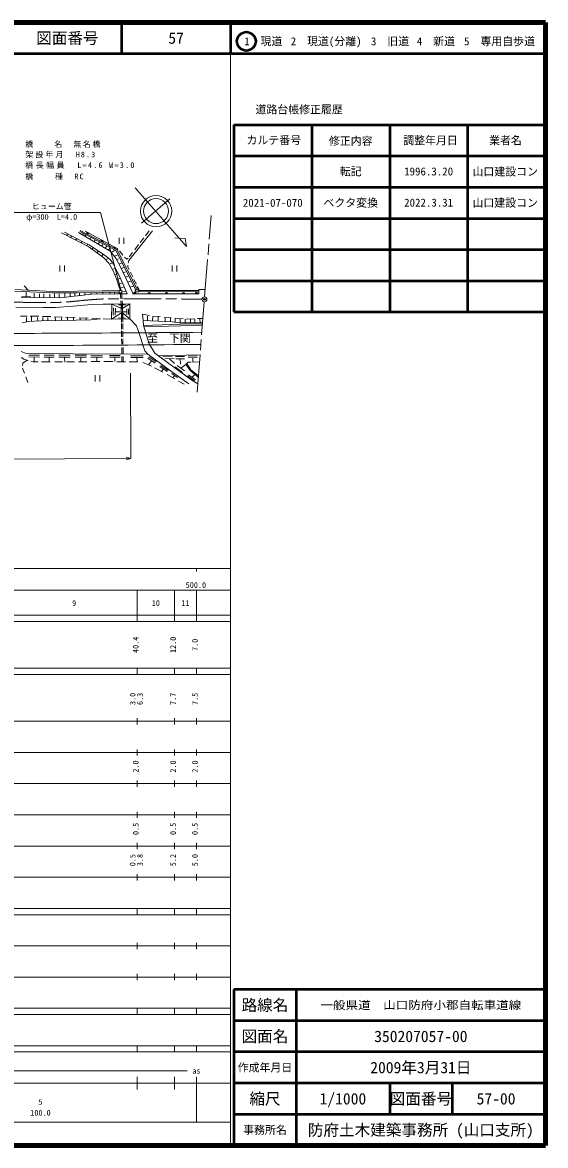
# Model space of a CAD drawing. Units: millimetres, scale not verified. Extents: x 40000 to 680000, y 20000 to 380000.
# Drawn here: x 512214 to 680000, y 20000 to 380000 of the extents above; entities that cross this region are included whole.
import ezdxf
from ezdxf.enums import TextEntityAlignment as Align

# ---------------------------------------------------------------- set-up
doc = ezdxf.new("R2010")
doc.units = ezdxf.units.MM
doc.header["$LTSCALE"] = 1000
doc.header["$PDMODE"] = 32
doc.header["$PDSIZE"] = 500
doc.linetypes.add('CHAIN', pattern=[18.5, 12, -1.5, 3.5, -1.5])
for name, color, linetype, lineweight in [('M-BGD', 7, 'Continuous', 13), ('M-BMK', 2, 'CHAIN', 13), ('M-BMK-SRVR', 3, 'Continuous', 13), ('M-STR-HTXT', 7, 'Continuous', 13), ('M-TTL', 2, 'Continuous', 140), ('M-TTL-BAND', 7, 'Continuous', 13), ('M-TTL-FRAM', 2, 'Continuous', 50), ('M-TTL-LINE', 7, 'Continuous', 50)]:
    doc.layers.add(name, color=color, linetype=linetype, lineweight=lineweight)
for name, color, linetype in [('M-BGD-HTXT', 7, 'Continuous'), ('M-OTRS', 6, 'Continuous'), ('M-TTL-TXT', 7, 'Continuous')]:
    doc.layers.add(name, color=color, linetype=linetype)
doc.styles.add('ＭＳ ゴシック', font='')
doc.styles.get('ＭＳ ゴシック').set_extended_font_data('MS Gothic')

# ---------------------------------------------------------------- blocks, each defined once
blk = doc.blocks.new('田')
at = {"color": 7, "linetype": 'Continuous', "lineweight": 13}
for p, q in [((-0.75, 1), (-0.75, -1)), ((0.75, -1), (0.75, 1))]:
    blk.add_line(p, q, dxfattribs=at)

msp = doc.modelspace()

# ---------------------------------------------------------------- linework, layer by layer
at = {"layer": 'M-BGD'}
for p, q in [((530755, 313269), (542594, 307089)), ((524751, 312571), (533524, 308050)), ((531758, 309600), (525651, 312792)), ((526481, 311848), (526774, 312205)), ((527738, 311179), (528024, 311552)), ((529371, 310339), (529664, 310695)), ((530237, 312655), (540352, 306733)), ((530607, 312985), (542156, 306956)), ((531057, 309469), (531364, 309806)), ((531464, 311937), (531735, 312273)), ((533602, 308708), (531758, 309600)), ((532259, 311471), (532528, 311838)), ((542837, 307464), (532360, 313121)), ((533783, 310579), (534067, 310969)), ((535167, 309769), (535536, 310181)), ((553899, 313180), (546358, 303710)), ((549960, 309453), (551163, 311000)), ((551692, 311594), (552828, 313154)), ((532884, 308500), (533195, 308905)), ((533524, 308050), (538342, 304541)), ((534851, 307875), (533602, 308708)), ((534535, 307490), (534851, 307875)), ((538836, 305159), (534851, 307875)), ((536197, 306262), (536600, 306683)), ((536473, 309004), (536899, 309465)), ((537534, 308383), (538021, 308877)), ((538705, 307698), (539255, 308290)), ((539784, 307066), (540347, 307644)), ((542136, 304444), (540352, 306733)), ((540718, 306263), (541722, 306921)), ((542156, 306956), (548635, 294254)), ((542594, 307089), (542837, 307464)), ((542594, 307089), (549140, 294254)), ((543364, 306810), (544448, 305409)), ((546431, 304853), (547502, 306294)), ((548229, 307166), (549458, 308805)), ((537636, 305246), (538083, 305672)), ((538342, 304541), (539889, 302886)), ((540362, 304069), (538836, 305159)), ((539181, 303977), (539872, 304419)), ((539889, 302886), (541336, 300407)), ((540315, 302626), (541052, 303001)), ((541373, 302502), (540362, 304069)), ((542385, 300559), (541373, 302502)), ((541664, 305050), (542635, 305438)), ((542136, 304444), (543772, 301470)), ((542408, 303949), (543035, 304187)), ((543150, 302599), (543951, 302894)), ((544990, 304748), (545704, 304087)), ((545704, 304087), (546087, 304470)), ((546358, 303710), (546160, 302791)), ((541290, 300869), (542056, 301190)), ((541336, 300407), (542347, 297790)), ((542042, 299213), (542836, 299586)), ((543723, 297675), (542385, 300559)), ((543772, 301470), (547694, 293054)), ((543910, 301173), (544721, 301473)), ((544557, 299785), (545302, 300057)), ((545984, 302254), (546028, 301584)), ((546028, 301584), (546433, 300809)), ((546856, 299972), (547614, 298421)), ((512751, 295569), (514020, 294172)), ((542347, 297790), (543259, 295153)), ((542577, 297615), (543564, 298017)), ((543129, 296076), (544248, 296507)), ((543599, 294783), (544832, 295209)), ((545808, 293039), (543723, 297675)), ((545239, 298322), (546107, 298641)), ((545968, 296757), (546947, 297073)), ((546701, 295185), (547729, 295475)), ((547975, 297645), (548751, 296059)), ((549024, 295407), (549600, 294335)), ((509812, 294395), (521802, 293760)), ((509812, 293915), (521791, 293280)), ((511829, 291862), (524399, 291733)), ((514855, 292066), (512029, 292146)), ((513442, 292106), (513411, 293663)), ((515944, 291820), (515983, 293245)), ((517675, 291802), (517662, 293046)), ((519036, 291788), (519063, 293033)), ((520966, 291769), (520992, 293033)), ((529778, 293339), (521791, 293280)), ((529772, 293819), (521802, 293760)), ((522486, 291753), (522446, 293046)), ((524006, 291737), (524033, 293007)), ((524399, 291733), (534391, 292864)), ((525817, 291894), (525764, 293073)), ((527484, 292082), (527495, 293113)), ((529038, 292258), (529068, 293126)), ((529772, 293819), (537812, 293958)), ((529778, 293339), (537818, 293478)), ((530536, 293179), (530561, 292430)), ((532214, 292617), (532227, 293225)), ((534101, 292831), (534100, 293287)), ((534391, 292864), (542517, 293012)), ((536076, 292894), (536077, 293307)), ((537812, 293958), (543265, 293989)), ((537818, 293478), (543268, 293509)), ((537991, 292929), (538009, 293360)), ((540206, 292970), (540200, 293383)), ((541727, 292998), (541722, 293372)), ((542517, 293012), (545808, 293039)), ((543259, 295153), (543695, 294070)), ((543265, 293364), (543265, 294070)), ((544085, 294070), (543265, 294070)), ((543265, 293364), (544085, 293364)), ((543566, 293364), (543754, 291381)), ((543968, 293364), (544151, 291433)), ((544085, 293364), (544085, 294070)), ((544357, 293661), (545434, 293869)), ((547528, 293054), (568812, 293051)), ((548421, 294254), (549532, 294254)), ((548421, 293654), (548421, 294254)), ((548421, 293654), (549532, 293654)), ((549532, 293654), (549532, 294254)), ((549532, 294085), (568812, 294052)), ((549532, 293735), (568812, 293702)), ((568812, 294399), (570845, 294403)), ((568812, 293051), (568812, 294399)), ((510132, 288721), (518879, 288610)), ((518879, 288610), (522834, 288640)), ((522834, 288640), (528515, 289086)), ((528515, 289086), (534403, 289591)), ((534403, 289591), (538001, 289740)), ((538001, 289740), (540870, 289750)), ((540812, 284915), (540870, 289750)), ((540870, 289750), (546705, 289778)), ((543934, 288314), (540870, 289750)), ((541326, 286161), (541412, 288478)), ((541987, 286129), (542072, 288446)), ((543017, 289533), (545231, 289516)), ((543811, 290773), (543922, 289602)), ((543922, 289602), (543967, 284544)), ((544334, 288318), (543934, 288314)), ((544124, 289524), (544130, 288404)), ((544209, 290814), (544322, 289623)), ((544322, 289623), (544367, 284548)), ((544334, 288318), (546705, 289778)), ((545695, 288166), (545657, 286336)), ((546220, 288177), (546182, 286346)), ((546705, 289778), (546705, 285001)), ((511549, 285894), (513752, 285859)), ((513507, 285391), (513550, 284059)), ((514721, 285859), (517417, 285841)), ((515093, 285629), (515108, 284230)), ((517076, 285458), (517102, 284310)), ((518202, 284354), (524328, 284513)), ((518598, 285726), (521286, 285700)), ((518768, 285458), (518782, 284369)), ((520380, 285431), (520381, 284410)), ((522361, 285612), (525057, 285559)), ((522760, 285391), (522772, 284472)), ((524328, 284513), (529423, 284532)), ((524703, 285365), (524729, 284514)), ((526075, 285493), (529168, 285453)), ((526659, 285325), (526685, 284522)), ((528615, 285299), (528641, 284529)), ((529423, 284532), (534182, 284711)), ((530384, 285334), (533292, 285255)), ((530717, 285180), (530744, 284582)), ((532673, 285114), (532699, 284655)), ((534182, 284711), (537235, 285048)), ((537235, 285048), (534439, 285187)), ((538144, 285025), (540812, 284915)), ((540812, 284915), (543946, 286877)), ((546705, 285001), (540812, 284915)), ((542029, 287288), (543571, 287215)), ((545295, 285246), (543073, 285276)), ((544346, 286881), (543946, 286877)), ((543967, 284544), (543974, 283907)), ((544184, 285261), (544158, 286792)), ((546705, 285001), (544346, 286881)), ((544367, 284548), (544374, 283919)), ((545676, 287251), (544451, 287227)), ((548822, 282713), (546705, 285001)), ((552927, 286024), (550696, 286482)), ((550696, 286482), (550886, 284470)), ((550886, 284470), (551077, 282906)), ((550886, 284470), (560209, 284056)), ((552338, 284405), (552326, 285906)), ((553976, 284333), (554021, 285714)), ((554062, 285900), (556401, 285709)), ((555768, 284253), (555750, 285617)), ((557673, 285455), (559936, 285315)), ((557954, 284156), (557971, 285261)), ((559722, 284078), (559723, 285188)), ((561105, 285213), (563775, 284985)), ((561169, 283911), (561186, 285081)), ((562813, 283696), (562813, 284911)), ((564398, 283708), (564436, 284870)), ((564767, 284934), (567488, 284972)), ((566102, 283720), (566089, 284883)), ((567475, 283731), (567500, 284819)), ((568352, 285061), (570099, 285098)), ((569192, 283743), (569153, 284972)), ((512075, 283700), (514084, 284189)), ((514084, 284189), (518202, 284354)), ((543979, 283477), (544000, 281711)), ((544007, 281099), (544029, 279231)), ((544379, 283470), (544400, 281715)), ((544407, 281092), (544428, 279282)), ((549280, 281254), (548822, 282713)), ((551454, 274760), (549280, 281254)), ((551077, 282906), (562993, 283236)), ((551077, 282906), (552889, 277020)), ((551224, 282430), (563006, 282757)), ((560209, 284056), (562593, 283694)), ((562593, 283694), (569991, 283749)), ((562993, 283236), (569964, 283410)), ((563006, 282757), (569976, 282931)), ((544036, 278603), (544056, 276869)), ((544437, 278565), (544456, 276862)), ((511776, 274533), (513406, 273847)), ((513406, 273847), (528348, 273738)), ((528348, 273738), (552405, 273681)), ((544068, 275830), (544091, 273933)), ((544469, 275803), (544491, 273927)), ((552405, 273681), (551454, 274760)), ((552405, 273681), (559728, 268303)), ((552889, 277020), (554624, 273949)), ((554624, 273949), (560364, 269830)), ((511938, 272626), (512709, 272117)), ((512344, 270778), (512226, 269998)), ((513773, 271776), (512344, 270778)), ((512709, 272117), (514031, 271693)), ((514226, 273394), (517676, 273342)), ((514235, 272773), (517684, 272722)), ((514957, 271384), (515694, 271206)), ((515694, 271206), (517279, 271189)), ((515960, 272747), (515980, 271299)), ((518318, 271208), (521064, 271208)), ((519191, 273321), (522418, 273339)), ((519191, 272729), (522418, 272746)), ((520804, 272738), (520804, 271356)), ((522628, 271189), (525069, 271189)), ((523905, 273339), (527544, 273321)), ((523917, 272683), (527555, 272666)), ((525736, 272675), (525763, 271146)), ((526346, 271208), (528940, 271208)), ((529111, 272714), (532802, 272748)), ((529114, 273303), (532804, 273338)), ((530237, 271227), (532894, 271215)), ((530957, 272731), (530950, 271356)), ((534184, 272754), (537926, 272737)), ((534190, 273300), (537932, 273283)), ((534292, 271291), (537051, 271278)), ((536055, 272745), (536042, 271471)), ((538297, 271291), (541234, 271316)), ((540087, 273225), (543572, 273225)), ((540090, 272664), (543575, 272664)), ((541832, 272664), (541839, 271356)), ((542442, 271215), (545277, 271202)), ((544103, 272889), (544122, 271207)), ((544503, 272887), (544522, 271212)), ((546485, 271215), (549205, 271240)), ((546907, 273150), (550940, 273167)), ((546927, 272632), (550961, 272649)), ((548944, 272641), (548991, 271432)), ((550795, 270973), (552409, 270375)), ((552409, 270375), (553579, 269778)), ((552448, 272349), (554731, 270735)), ((552788, 272835), (555071, 271222)), ((553589, 271542), (552795, 270407)), ((569168, 273470), (555721, 273162)), ((556580, 270078), (558965, 268448)), ((557209, 272826), (560184, 272941)), ((557887, 272166), (560862, 272281)), ((559375, 272224), (560959, 270684)), ((561309, 272948), (564169, 272971)), ((561362, 272201), (564223, 272224)), ((564220, 268347), (561874, 270086)), ((562792, 272212), (562917, 270468)), ((563047, 269217), (564582, 270392)), ((564617, 270485), (564953, 270702)), ((564617, 270485), (565965, 268400)), ((564953, 270702), (565384, 271099)), ((564953, 270702), (566266, 268671)), ((565384, 271099), (566283, 271108)), ((565420, 272507), (568292, 272553)), ((565422, 273045), (568294, 273091)), ((566715, 271099), (569046, 271209)), ((566856, 272530), (566852, 271275)), ((512277, 269138), (512925, 267536)), ((513326, 266449), (513993, 264637)), ((554520, 269295), (557190, 267909)), ((556285, 269772), (558671, 268142)), ((557478, 268957), (556790, 268243)), ((558588, 267121), (561118, 265748)), ((559728, 268303), (565592, 264155)), ((560133, 267466), (561953, 266179)), ((560364, 269830), (566524, 265310)), ((561043, 266822), (560479, 266173)), ((563562, 267844), (561217, 269583)), ((567432, 265117), (565178, 266741)), ((567770, 265468), (565516, 267092)), ((565965, 268400), (568591, 266280)), ((566266, 268671), (568630, 266763)), ((566643, 266280), (567430, 267099)), ((562262, 265010), (564118, 264069)), ((566524, 265310), (568424, 264186))]:
    msp.add_line(p, q, dxfattribs=at)
for centre, radius, start, end in [((533202, 312637), 374, 147.69442, 335.57196), ((533205, 312641), 299, 147.69442, 335.57196), ((533207, 312646), 225, 147.69442, 335.57196), ((533210, 312650), 150, 147.69442, 335.57196), ((533212, 312655), 74.9, 147.69442, 335.57196), ((537913, 310229), 494, 162.582, 320.68438), ((537904, 310213), 395, 162.582, 320.68438), ((537895, 310196), 296, 162.582, 320.68438), ((537886, 310180), 198, 162.582, 320.68438), ((537877, 310163), 98.8, 162.582, 320.68438), ((541973, 307909), 381, 148.80788, 334.4585), ((541975, 307912), 305, 148.80788, 334.4585), ((541976, 307916), 229, 148.80788, 334.4585), ((541978, 307919), 152, 148.80788, 334.4585), ((541980, 307922), 76.2, 148.80788, 334.4585), ((548242, 293117), 337, 349.19431, 190.7879), ((548242, 293105), 270, 349.19431, 190.7879), ((548242, 293092), 202, 349.19431, 190.7879), ((548242, 293080), 135, 349.19431, 190.7879), ((548242, 293067), 67.4, 349.19431, 190.7879), ((552873, 293001), 452, 6.64757, 173.33464), ((552873, 293012), 362, 6.64757, 173.33464), ((552873, 293022), 272, 6.64757, 173.33464), ((552873, 293033), 181, 6.64757, 173.33464), ((552873, 293043), 90.5, 6.64757, 173.33464), ((558420, 293082), 371, 355.54275, 184.43946), ((558420, 293076), 297, 355.54275, 184.43946), ((558420, 293070), 223, 355.54275, 184.43946), ((558420, 293064), 148, 355.54275, 184.43946), ((558420, 293058), 74.2, 355.54275, 184.43946), ((563910, 293009), 443, 5.51922, 174.46299), ((563910, 293018), 354, 5.51922, 174.46299), ((563910, 293026), 266, 5.51922, 174.46299), ((563910, 293035), 177, 5.51922, 174.46299), ((563910, 293043), 88.5, 5.51922, 174.46299), ((568017, 293054), 397, 359.61482, 180.36739), ((568017, 293053), 318, 359.61482, 180.36739), ((568017, 293053), 238, 359.61482, 180.36739), ((568017, 293052), 159, 359.61482, 180.36739), ((568017, 293052), 79.5, 359.61482, 180.36739)]:
    msp.add_arc(centre, radius, start, end, dxfattribs=at)
for points in [[(68208, 278180), (75487, 278272), (82765, 278374), (90044, 278457), (95751, 278521), (101458, 278571), (107165, 278628), (118664, 278743), (130163, 278890), (141663, 278971), (155401, 279068), (169139, 279066), (182877, 279143), (195063, 279211), (207249, 279358), (219435, 279401), (230805, 279441), (242177, 279323), (253547, 279401), (264597, 279476), (275644, 279776), (286694, 279851), (294868, 279907), (303042, 279826), (311216, 279851), (321643, 279883), (332070, 279985), (342496, 280044), (354725, 280114), (366954, 280183), (379183, 280237), (391283, 280291), (403383, 280333), (415484, 280366), (427069, 280397), (438654, 280430), (450240, 280430), (462061, 280431), (473882, 280377), (485703, 280366), (498168, 280355), (510633, 280323), (523098, 280366), (538648, 280420), (554197, 280581), (569746, 280689)], [(68189, 274324), (75370, 274402), (82551, 274484), (89732, 274559), (95439, 274619), (101146, 274674), (106852, 274731), (118352, 274846), (129851, 274993), (141351, 275074), (155088, 275171), (168827, 275169), (182564, 275246), (194751, 275314), (206936, 275460), (219122, 275503), (230493, 275543), (241864, 275426), (253235, 275503), (264284, 275578), (275332, 275879), (286382, 275954), (294555, 276009), (302730, 275928), (310904, 275954), (321331, 275986), (331757, 276087), (342184, 276147), (354413, 276217), (366642, 276286), (378871, 276340), (390971, 276393), (403071, 276436), (415171, 276469), (426757, 276500), (438342, 276533), (449927, 276533), (461749, 276533), (473570, 276479), (485391, 276469), (497856, 276457), (510321, 276425), (522786, 276469), (538335, 276522), (553884, 276684), (569434, 276792)]]:
    msp.add_open_spline(points, degree=3, knots=[0, 0, 0, 0, 1, 1, 1, 2, 2, 2, 3, 3, 3, 4, 4, 4, 5, 5, 5, 6, 6, 6, 7, 7, 7, 8, 8, 8, 9, 9, 9, 10, 10, 10, 11, 11, 11, 12, 12, 12, 13, 13, 13, 14, 14, 14, 15, 15, 15, 15], dxfattribs=at)
at = {"layer": 'M-BMK'}
for p, q in [((570656, 292048), (572745, 318114)), ((568207, 261479), (570528, 290453))]:
    msp.add_line(p, q, dxfattribs=at)
msp.add_open_spline([(470710, 290390), (472253, 290378), (473797, 290365), (475341, 290357), (481176, 290326), (487012, 290304), (492847, 290300), (497939, 290296), (503031, 290348), (508123, 290328), (512070, 290313), (516018, 290216), (519965, 290214), (521062, 290213), (522159, 290205), (523255, 290242), (524553, 290286), (525850, 290374), (527145, 290471), (529762, 290667), (532367, 290998), (534983, 291186), (536250, 291277), (537518, 291353), (538788, 291387), (540303, 291426), (541820, 291388), (543336, 291387), (550483, 291379), (557630, 291408), (564776, 291344), (566449, 291329), (568121, 291293), (569794, 291264)], degree=3, knots=[0, 0, 0, 0, 1, 1, 1, 2, 2, 2, 3, 3, 3, 4, 4, 4, 5, 5, 5, 6, 6, 6, 7, 7, 7, 8, 8, 8, 9, 9, 9, 10, 10, 10, 11, 11, 11, 11], dxfattribs=at)
at = {"layer": 'M-BMK-SRVR'}
for p, q in [((548415, 327028), (564817, 308161)), ((559454, 323444), (550412, 315633)), ((564447, 310733), (561098, 310934)), ((564817, 308161), (564447, 310733))]:
    msp.add_line(p, q, dxfattribs=at)
for centre, radius in [((555073, 319533), 5016), ((555073, 319533), 4013), ((570592, 291250), 800)]:
    msp.add_circle(centre, radius, dxfattribs=at)
at = {"layer": 'M-OTRS'}
msp.add_point((570592, 291250), dxfattribs=at)
at = {"layer": 'M-STR-HTXT'}
for p, q in [((505985, 319084), (537215, 319084)), ((543759, 294291), (537215, 319084)), ((546881, 267568), (546941, 240221)), ((546941, 240221), (99429, 237876)), ((546941, 240221), (545439, 240663)), ((546941, 240221), (545444, 239763))]:
    msp.add_line(p, q, dxfattribs=at)
at = {"layer": 'M-TTL'}
for p, q in [((680000, 380000), (40000, 380000)), ((680000, 20000), (680000, 380000)), ((40000, 20000), (680000, 20000))]:
    msp.add_line(p, q, dxfattribs=at)
at = {"layer": 'M-TTL-BAND'}
for p, q in [((579000, 20000), (579000, 370000)), ((40000, 205000), (579000, 205000)), ((568000, 205000), (568000, 204000)), ((68000, 198000), (579000, 198000)), ((549000, 188000), (549000, 198000)), ((561000, 188000), (561000, 198000)), ((568000, 188000), (568000, 198000)), ((40000, 190000), (579000, 190000)), ((40000, 188000), (579000, 188000)), ((40000, 173000), (579000, 173000)), ((549000, 171000), (549000, 173000)), ((561000, 171000), (561000, 173000)), ((568000, 171000), (568000, 173000)), ((40000, 171000), (579000, 171000)), ((40000, 156000), (579000, 156000)), ((549000, 155000), (549000, 157000)), ((561000, 155000), (561000, 157000)), ((568000, 155000), (568000, 157000)), ((46000, 146000), (579000, 146000)), ((549000, 145000), (549000, 147000)), ((561000, 145000), (561000, 147000)), ((568000, 145000), (568000, 147000)), ((549000, 135000), (549000, 137000)), ((561000, 135000), (561000, 137000)), ((568000, 135000), (568000, 137000)), ((52000, 136000), (579000, 136000)), ((46000, 126000), (579000, 126000)), ((549000, 125000), (549000, 127000)), ((561000, 125000), (561000, 127000)), ((568000, 125000), (568000, 127000)), ((52000, 116000), (579000, 116000)), ((549000, 115000), (549000, 117000)), ((561000, 115000), (561000, 117000)), ((568000, 115000), (568000, 117000)), ((46000, 106000), (579000, 106000)), ((549000, 105000), (549000, 107000)), ((561000, 105000), (561000, 107000)), ((568000, 105000), (568000, 107000)), ((40000, 96000), (579000, 96000)), ((40000, 94000), (579000, 94000)), ((549000, 94000), (549000, 96000)), ((561000, 94000), (561000, 96000)), ((568000, 94000), (568000, 96000)), ((49000, 84000), (579000, 84000)), ((549000, 83000), (549000, 85000)), ((561000, 83000), (561000, 85000)), ((568000, 83000), (568000, 85000)), ((40000, 74000), (579000, 74000)), ((549000, 73000), (549000, 75000)), ((561000, 73000), (561000, 75000)), ((568000, 73000), (568000, 75000)), ((40000, 64000), (579000, 64000)), ((40000, 62000), (579000, 62000)), ((549000, 62000), (549000, 64000)), ((561000, 62000), (561000, 64000)), ((568000, 62000), (568000, 64000)), ((40000, 52000), (579000, 52000)), ((549000, 50000), (549000, 52000)), ((561000, 50000), (561000, 52000)), ((568000, 50000), (568000, 52000)), ((40000, 50000), (579000, 50000)), ((71000, 44000), (565000, 44000)), ((40000, 40000), (579000, 40000)), ((549000, 38000), (549000, 42000)), ((561000, 38000), (561000, 42000)), ((568000, 27500), (568000, 42000)), ((68000, 27500), (579000, 27500))]:
    msp.add_line(p, q, dxfattribs=at)
at = {"layer": 'M-TTL-FRAM'}
for p, q in [((580000, 347197), (580000, 287197)), ((580000, 347197), (680000, 347197)), ((580000, 287197), (680000, 287197)), ((680000, 70000), (580000, 70000)), ((580000, 70000), (580000, 20000))]:
    msp.add_line(p, q, dxfattribs=at)
at = {"layer": 'M-TTL-LINE'}
for p, q in [((543997, 380000), (543997, 370000)), ((579000, 380000), (579000, 370000)), ((40000, 370000), (680000, 370000)), ((605000, 347197), (605000, 287197)), ((630000, 347197), (630000, 287197)), ((655000, 347197), (655000, 287197)), ((580000, 337197), (680000, 337197)), ((580000, 327197), (680000, 327197)), ((580000, 317197), (680000, 317197)), ((580000, 307197), (680000, 307197)), ((580000, 297197), (680000, 297197)), ((600000, 70000), (600000, 20000)), ((680000, 60000), (580000, 60000)), ((680000, 50000), (580000, 50000)), ((680000, 40000), (580000, 40000)), ((630000, 40000), (630000, 30000)), ((650000, 40000), (650000, 30000)), ((680000, 30000), (580000, 30000))]:
    msp.add_line(p, q, dxfattribs=at)
msp.add_circle((584031, 373958), 3000, dxfattribs=at)

# ---------------------------------------------------------------- block references
at = {"layer": 'M-BGD', "xscale": 1000, "yscale": 1000}
for p in [(543942, 310000), (524923, 301118), (560934, 301118), (536239, 265928)]:
    msp.add_blockref('田', p, dxfattribs=at)

# ---------------------------------------------------------------- texts
at = {"layer": 'M-BGD-HTXT', "style": 'ＭＳ ゴシック'}
msp.add_text('至\u3000下関', height=2566, dxfattribs=at).set_placement((559196, 276766), align=Align.BOTTOM_CENTER)
at = {"layer": 'M-STR-HTXT', "style": 'ＭＳ ゴシック'}
msp.add_text('ヒューム管', height=1833, dxfattribs=at).set_placement((521600, 319584), align=Align.BOTTOM_CENTER)
msp.add_text('φ=300  L=4.0', height=1833, dxfattribs=at).set_placement((521600, 318584), align=Align.TOP_CENTER)
at = {"layer": 'M-STR-HTXT', "char_height": 1833, "attachment_point": 7, "style": 'ＭＳ ゴシック'}
for s, insert in [('\\T1.2;橋\u3000\u3000名\u3000無名橋', (513124, 339831)), ('\\T1.26;架設年月\u3000H8.3', (513124, 336557)), ('\\T1.3;橋長幅員\u3000L=4.6\\~W=3.0', (513124, 333157)), ('\\T1.23;橋\u3000\u3000種\u3000RC', (513124, 329519))]:
    msp.add_mtext(s, dxfattribs=dict(at, insert=insert))
at = {"layer": 'M-TTL-BAND', "style": 'ＭＳ ゴシック'}
for s, p in [('500.0', (567844, 198195)), ('9', (528800, 192405)), ('10', (555000, 192405)), ('11', (564500, 192405)), ('as', (568000, 42500)), ('5', (518000, 32523)), ('100.0', (518000, 29033))]:
    msp.add_text(s, height=1833, dxfattribs=at).set_placement(p, align=Align.BOTTOM_CENTER)
for s, p in [('40.4', (550000, 180500)), ('12.0', (562000, 180500)), ('7.0', (569000, 180500)), ('3.0', (549000, 163174)), ('6.3', (551370, 163174)), ('7.7', (562000, 163174)), ('7.5', (569000, 163174)), ('2.0', (550000, 141500)), ('2.0', (562000, 141500)), ('2.0', (569000, 141500)), ('0.5', (550000, 121500)), ('0.5', (562000, 121500)), ('0.5', (569000, 121500)), ('0.5', (549000, 111500)), ('3.8', (551370, 111500)), ('5.2', (562000, 111500)), ('5.0', (569000, 111500))]:
    msp.add_text(s, height=1833, rotation=90, dxfattribs=at).set_placement(p, align=Align.BOTTOM_CENTER)
at = {"layer": 'M-TTL-TXT', "style": 'ＭＳ ゴシック'}
for s, height, p in [('図面番号', 3666, (526622, 375000)), ('57', 3666, (561497, 375000)), ('1\u3000現道', 2566, (589448, 373958)), ('2\u3000現道(分離)', 2566, (609619, 373958)), ('3\u3000旧道', 2566, (630121, 373958)), ('4\u3000新道', 2566, (644824, 373958)), ('5\u3000専用自歩道', 2566, (665228, 373958)), ('道路台帳修正履歴', 2566, (600968, 352113)), ('カルテ番号', 2566, (592839, 342277)), ('修正内容', 2566, (617509, 342023)), ('調整年月日', 2566, (643089, 342197)), ('業者名', 2566, (667134, 342197)), ('転記', 2566, (617500, 332245)), ('1996.3.20', 2566, (642500, 332245)), ('山口建設コン', 2566, (667077, 332189)), ('2021-07-070', 2566, (592500, 322197)), ('ベクタ変換', 2566, (617499, 322197)), ('2022.3.31', 2566, (642500, 322245)), ('山口建設コン', 2566, (667077, 322189)), ('路線名', 3666, (590000, 65000)), ('路線名', 3666, (590000, 65000)), ('図面名', 3666, (590000, 55000)), ('図面名', 3666, (590000, 55000)), ('350207057-00', 3666, (640000, 55000)), ('2009年3月31日', 3666, (640000, 45000)), ('作成年月日', 2566, (590000, 45000)), ('作成年月日', 2566, (590000, 45000)), ('縮尺', 3666, (590000, 35000)), ('縮尺', 3666, (590000, 35000)), ('1/1000', 3666, (615000, 35000)), ('図面番号', 3666, (640000, 35000)), ('図面番号', 3666, (640000, 35000)), ('57-00', 3666, (664125, 35000)), ('事務所名', 2566, (590000, 25000)), ('事務所名', 2566, (590000, 25000)), ('防府土木建築事務所 (山口支所)', 3666, (640000, 25000))]:
    msp.add_text(s, height=height, dxfattribs=at).set_placement(p, align=Align.MIDDLE_CENTER)
at = {"layer": 'M-TTL-TXT', "style": 'ＭＳ ゴシック', "width": 1.15}
msp.add_text('一般県道\u3000山口防府小郡自転車道線', height=2566, dxfattribs=at).set_placement((640000, 65000), align=Align.MIDDLE_CENTER)

doc.saveas('drawing.dxf')
